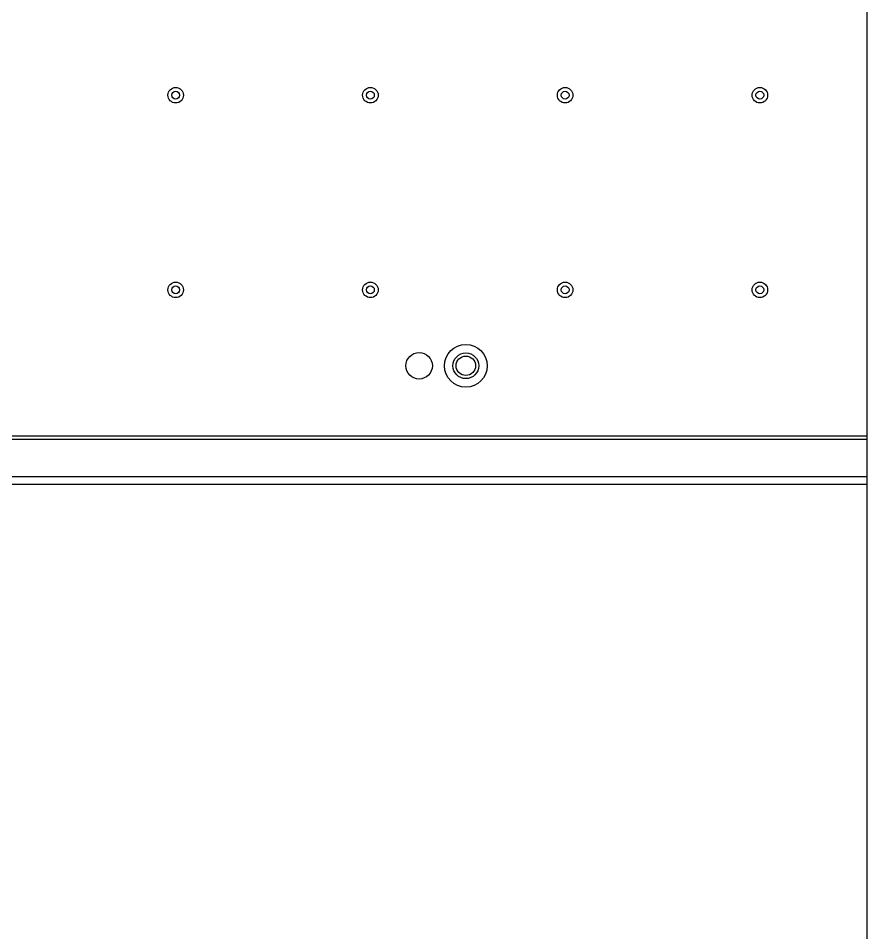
# Model space of a CAD drawing. Header units: millimetres. Extents: x 17243 to 30056, y 9468 to 18529.
# Drawn here: x 23993.9 to 24211.7, y 13974 to 14208.9 of the extents above; entities that cross this region are included whole.
import ezdxf

# ---------------------------------------------------------------- set-up
doc = ezdxf.new("R2010")
doc.units = ezdxf.units.MM
doc.layers.get('0').update_dxf_attribs({"lineweight": 18})

msp = doc.modelspace()

# ---------------------------------------------------------------- linework, layer by layer
at = {"color": 7, "linetype": 'Continuous', "lineweight": 25}
for p, q in [((24211.725, 14321.868), (24211.725, 13874.105)), ((24211.725, 14089.105), (23837.363, 14089.105))]:
    msp.add_line(p, q, dxfattribs=at)
at = {"color": 8, "linetype": 'Continuous', "lineweight": 25}
for p, q in [((23837.363, 14101.566), (24211.725, 14101.566)), ((24211.725, 14100.664), (23837.363, 14100.664)), ((23837.363, 14091.202), (24211.725, 14091.202))]:
    msp.add_line(p, q, dxfattribs=at)
at = {"color": 7, "linetype": 'Continuous', "lineweight": 25}
for centre, radius in [((24034.288, 14189.105), 2), ((24084.288, 14189.105), 2), ((24134.288, 14189.105), 2), ((24184.288, 14189.105), 2), ((24034.288, 14189.105), 1), ((24084.288, 14189.105), 1), ((24134.288, 14189.105), 1), ((24184.288, 14189.105), 1), ((24034.288, 14139.105), 2), ((24034.288, 14139.105), 1), ((24084.288, 14139.105), 2), ((24084.288, 14139.105), 1), ((24134.288, 14139.105), 2), ((24134.288, 14139.105), 1), ((24184.288, 14139.105), 2), ((24184.288, 14139.105), 1), ((24108.788, 14119.605), 5.5), ((24096.788, 14119.605), 3.4), ((24108.788, 14119.605), 3.3), ((24108.788, 14119.605), 2.5)]:
    msp.add_circle(centre, radius, dxfattribs=at)

doc.saveas('drawing.dxf')
